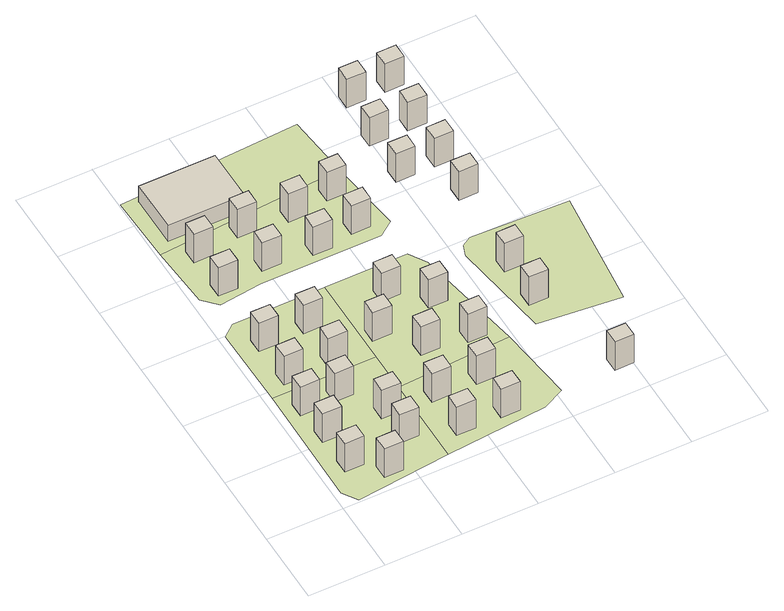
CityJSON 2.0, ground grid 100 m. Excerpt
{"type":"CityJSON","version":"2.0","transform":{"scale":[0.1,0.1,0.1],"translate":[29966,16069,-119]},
"CityObjects":{
"building1":{"type":"Building","geometry":[{"type":"Solid","lod":"1","boundaries":[[[[0,1,2,3]],[[4,5,2,1]],[[6,7,0,3]],[[0,7,4,1]],[[4,7,6,5]],[[6,3,2,5]]]]}]},
"building2":{"type":"Building","geometry":[{"type":"Solid","lod":"1","boundaries":[[[[8,9,10,11]],[[12,13,10,9]],[[14,15,8,11]],[[8,15,12,9]],[[12,15,14,13]],[[14,11,10,13]]]]}]},
"building3":{"type":"Building","geometry":[{"type":"Solid","lod":"1","boundaries":[[[[16,17,18,19]],[[20,21,18,17]],[[22,23,16,19]],[[16,23,20,17]],[[20,23,22,21]],[[22,19,18,21]]]]}]},
"building4":{"type":"Building","geometry":[{"type":"Solid","lod":"1","boundaries":[[[[24,25,26,27]],[[28,29,26,25]],[[30,31,24,27]],[[24,31,28,25]],[[28,31,30,29]],[[30,27,26,29]]]]}]},
"building5":{"type":"Building","geometry":[{"type":"Solid","lod":"1","boundaries":[[[[32,33,34,35]],[[36,37,34,33]],[[38,39,32,35]],[[32,39,36,33]],[[36,39,38,37]],[[38,35,34,37]]]]}]},
"building6":{"type":"Building","geometry":[{"type":"Solid","lod":"1","boundaries":[[[[40,41,42,43]],[[44,45,42,41]],[[46,47,40,43]],[[40,47,44,41]],[[44,47,46,45]],[[46,43,42,45]]]]}]},
"building7":{"type":"Building","geometry":[{"type":"Solid","lod":"1","boundaries":[[[[48,49,50,51]],[[52,53,50,49]],[[54,55,48,51]],[[48,55,52,49]],[[52,55,54,53]],[[54,51,50,53]]]]}]},
"building8":{"type":"Building","geometry":[{"type":"Solid","lod":"1","boundaries":[[[[56,57,58,59]],[[60,61,58,57]],[[62,63,56,59]],[[56,63,60,57]],[[60,63,62,61]],[[62,59,58,61]]]]}]},
"building9":{"type":"Building","geometry":[{"type":"Solid","lod":"1","boundaries":[[[[64,65,66,67]],[[68,69,66,65]],[[70,71,64,67]],[[64,71,68,65]],[[68,71,70,69]],[[70,67,66,69]]]]}]},
"building10":{"type":"Building","geometry":[{"type":"Solid","lod":"1","boundaries":[[[[72,73,74,75]],[[76,77,74,73]],[[78,79,72,75]],[[72,79,76,73]],[[76,79,78,77]],[[78,75,74,77]]]]}]},
"building11":{"type":"Building","geometry":[{"type":"Solid","lod":"1","boundaries":[[[[80,81,82,83]],[[84,85,82,81]],[[86,87,80,83]],[[80,87,84,81]],[[84,87,86,85]],[[86,83,82,85]]]]}]},
"building12":{"type":"Building","geometry":[{"type":"Solid","lod":"1","boundaries":[[[[88,89,90,91]],[[92,93,90,89]],[[94,95,88,91]],[[88,95,92,89]],[[92,95,94,93]],[[94,91,90,93]]]]}]},
"building13":{"type":"Building","geometry":[{"type":"Solid","lod":"1","boundaries":[[[[96,97,98,99]],[[100,101,98,97]],[[102,103,96,99]],[[96,103,100,97]],[[100,103,102,101]],[[102,99,98,101]]]]}]},
"building14":{"type":"Building","geometry":[{"type":"Solid","lod":"1","boundaries":[[[[104,105,106,107]],[[108,109,106,105]],[[110,111,104,107]],[[104,111,108,105]],[[108,111,110,109]],[[110,107,106,109]]]]}]},
"building15":{"type":"Building","geometry":[{"type":"Solid","lod":"1","boundaries":[[[[112,113,114,115]],[[116,117,114,113]],[[118,119,112,115]],[[112,119,116,113]],[[116,119,118,117]],[[118,115,114,117]]]]}]},
"building16":{"type":"Building","geometry":[{"type":"Solid","lod":"1","boundaries":[[[[120,121,122,123]],[[124,125,122,121]],[[126,127,120,123]],[[120,127,124,121]],[[124,127,126,125]],[[126,123,122,125]]]]}]},
"building17":{"type":"Building","geometry":[{"type":"Solid","lod":"1","boundaries":[[[[128,129,130,131]],[[132,133,130,129]],[[128,131,134,135]],[[132,129,128,135]],[[132,135,134,133]],[[134,131,130,133]]]]}]},
"building18":{"type":"Building","geometry":[{"type":"Solid","lod":"1","boundaries":[[[[136,137,138,139]],[[140,141,138,137]],[[142,143,136,139]],[[136,143,140,137]],[[140,143,142,141]],[[142,139,138,141]]]]}]},
"building19":{"type":"Building","geometry":[{"type":"Solid","lod":"1","boundaries":[[[[144,145,146,147]],[[148,149,146,145]],[[150,151,144,147]],[[144,151,148,145]],[[148,151,150,149]],[[150,147,146,149]]]]}]},
"building20":{"type":"Building","geometry":[{"type":"Solid","lod":"1","boundaries":[[[[152,153,154,155]],[[156,157,154,153]],[[158,159,152,155]],[[152,159,156,153]],[[156,159,158,157]],[[158,155,154,157]]]]}]},
"building21":{"type":"Building","geometry":[{"type":"Solid","lod":"1","boundaries":[[[[160,161,162,163]],[[164,165,162,161]],[[166,167,160,163]],[[160,167,164,161]],[[164,167,166,165]],[[166,163,162,165]]]]}]},
"building22":{"type":"Building","geometry":[{"type":"Solid","lod":"1","boundaries":[[[[168,169,170,171]],[[172,173,170,169]],[[174,175,168,171]],[[168,175,172,169]],[[172,175,174,173]],[[174,171,170,173]]]]}]},
"building23":{"type":"Building","geometry":[{"type":"Solid","lod":"1","boundaries":[[[[176,177,178,179]],[[180,181,178,177]],[[182,183,176,179]],[[176,183,180,177]],[[180,183,182,181]],[[182,179,178,181]]]]}]},
"building24":{"type":"Building","geometry":[{"type":"Solid","lod":"1","boundaries":[[[[184,185,186,187]],[[188,189,186,185]],[[190,191,184,187]],[[184,191,188,185]],[[188,191,190,189]],[[190,187,186,189]]]]}]},
"building25":{"type":"Building","geometry":[{"type":"Solid","lod":"1","boundaries":[[[[192,193,194,195]],[[196,197,194,193]],[[198,199,192,195]],[[192,199,196,193]],[[196,199,198,197]],[[198,195,194,197]]]]}]},
"building26":{"type":"Building","geometry":[{"type":"Solid","lod":"1","boundaries":[[[[200,201,202,203]],[[204,205,202,201]],[[206,207,200,203]],[[200,207,204,201]],[[204,207,206,205]],[[206,203,202,205]]]]}]},
"building27":{"type":"Building","geometry":[{"type":"Solid","lod":"1","boundaries":[[[[208,209,210,211]],[[212,213,210,209]],[[214,215,208,211]],[[208,215,212,209]],[[212,215,214,213]],[[214,211,210,213]]]]}]},
"building28":{"type":"Building","geometry":[{"type":"Solid","lod":"1","boundaries":[[[[216,217,218,219]],[[220,221,218,217]],[[222,223,216,219]],[[216,223,220,217]],[[220,223,222,221]],[[222,219,218,221]]]]}]},
"building29":{"type":"Building","geometry":[{"type":"Solid","lod":"1","boundaries":[[[[224,225,226,227]],[[228,229,226,225]],[[230,231,224,227]],[[224,231,228,225]],[[228,231,230,229]],[[230,227,226,229]]]]}]},
"building30":{"type":"Building","geometry":[{"type":"Solid","lod":"1","boundaries":[[[[232,233,234,235]],[[236,237,234,233]],[[238,239,232,235]],[[232,239,236,233]],[[236,239,238,237]],[[238,235,234,237]]]]}]},
"building31":{"type":"Building","geometry":[{"type":"Solid","lod":"1","boundaries":[[[[240,241,242,243]],[[244,245,242,241]],[[246,247,240,243]],[[240,247,244,241]],[[244,247,246,245]],[[246,243,242,245]]]]}]},
"building32":{"type":"Building","geometry":[{"type":"Solid","lod":"1","boundaries":[[[[248,249,250,251]],[[252,253,250,249]],[[254,255,248,251]],[[248,255,252,249]],[[252,255,254,253]],[[254,251,250,253]]]]}]},
"building33":{"type":"Building","geometry":[{"type":"Solid","lod":"1","boundaries":[[[[256,257,258,259]],[[260,261,258,257]],[[262,263,256,259]],[[256,263,260,257]],[[260,263,262,261]],[[262,259,258,261]]]]}]},
"building34":{"type":"Building","geometry":[{"type":"Solid","lod":"1","boundaries":[[[[264,265,266,267]],[[268,269,266,265]],[[270,271,264,267]],[[264,271,268,265]],[[268,271,270,269]],[[270,267,266,269]]]]}]},
"building35":{"type":"Building","geometry":[{"type":"Solid","lod":"1","boundaries":[[[[272,273,274,275]],[[276,277,274,273]],[[278,279,272,275]],[[272,279,276,273]],[[276,279,278,277]],[[278,275,274,277]]]]}]},
"building36":{"type":"Building","geometry":[{"type":"Solid","lod":"1","boundaries":[[[[280,281,282,283]],[[284,285,282,281]],[[286,287,280,283]],[[280,287,284,281]],[[284,287,286,285]],[[286,283,282,285]]]]}]},
"building37":{"type":"Building","geometry":[{"type":"Solid","lod":"1","boundaries":[[[[288,289,290,291]],[[292,293,290,289]],[[294,295,288,291]],[[288,295,292,289]],[[292,295,294,293]],[[294,291,290,293]]]]}]},
"building38":{"type":"Building","geometry":[{"type":"Solid","lod":"1","boundaries":[[[[296,297,298,299]],[[300,301,298,297]],[[302,303,296,299]],[[296,303,300,297]],[[300,303,302,301]],[[302,299,298,301]]]]}]},
"building39":{"type":"Building","geometry":[{"type":"Solid","lod":"1","boundaries":[[[[304,305,306,307]],[[308,309,306,305]],[[310,311,304,307]],[[304,311,308,305]],[[308,311,310,309]],[[310,307,306,309]]]]}]},
"landuse1":{"type":"LandUse","attributes":{"name":"luse0"},"geometry":[{"type":"MultiSurface","lod":"1","boundaries":[[[312,313,314,315,316]]]}]},
"landuse2":{"type":"LandUse","attributes":{"name":"luse3"},"geometry":[{"type":"MultiSurface","lod":"1","boundaries":[[[317,316,315,318,319]]]}]},
"landuse3":{"type":"LandUse","attributes":{"name":"luse1"},"geometry":[{"type":"MultiSurface","lod":"1","boundaries":[[[320,314,321,322,323]]]}]},
"landuse4":{"type":"LandUse","attributes":{"name":"luse7"},"geometry":[{"type":"MultiSurface","lod":"1","boundaries":[[[324,325,326,327,328,329,330]]]}]},
"landuse5":{"type":"LandUse","geometry":[{"type":"MultiSurface","lod":"1","boundaries":[[[331,324,330,332]]]}]},
"landuse6":{"type":"LandUse","attributes":{"name":"luse2"},"geometry":[{"type":"MultiSurface","lod":"1","boundaries":[[[318,315,320,323,333,334]]]}]},
"landuse7":{"type":"LandUse","geometry":[{"type":"MultiSurface","lod":"1","boundaries":[[[335,336,337,338,339,340]]]}]}
},
"vertices":[
[274,663,519],[274,663,39],[274,463,39],[274,463,519],[524,663,39],[524,463,39],[524,463,519],[524,663,519],
[269,1191,519],[269,1191,39],[269,991,39],[269,991,519],[519,1191,39],[519,991,39],[519,991,519],[519,1191,519],
[629,375,519],[629,375,39],[629,175,39],[629,175,519],[879,375,39],[879,175,39],[879,175,519],[879,375,519],
[246,1677,519],[246,1677,39],[246,1477,39],[246,1477,519],[496,1677,39],[496,1477,39],[496,1477,519],[496,1677,519],
[306,2188,519],[306,2188,39],[306,1988,39],[306,1988,519],[556,2188,39],[556,1988,39],[556,1988,519],[556,2188,519],
[306,2778,519],[306,2778,39],[306,2578,39],[306,2578,519],[556,2778,39],[556,2578,39],[556,2578,519],[556,2778,519],
[686,1677,519],[686,1677,39],[686,1477,39],[686,1477,519],[936,1677,39],[936,1477,39],[936,1477,519],[936,1677,519],
[1038,758,519],[1038,758,39],[1038,558,39],[1038,558,519],[1288,758,39],[1288,558,39],[1288,558,519],[1288,758,519],
[1039,1191,519],[1039,1191,39],[1039,991,39],[1039,991,519],[1289,1191,39],[1289,991,39],[1289,991,519],[1289,1191,519],
[312,3758,519],[312,3758,39],[312,3558,39],[312,3558,519],[562,3758,39],[562,3558,39],[562,3558,519],[562,3758,519],
[886,2188,519],[886,2188,39],[886,1988,39],[886,1988,519],[1136,2188,39],[1136,1988,39],[1136,1988,519],[1136,2188,519],
[312,4348,519],[312,4348,39],[312,4148,39],[312,4148,519],[562,4348,39],[562,4148,39],[562,4148,519],[562,4348,519],
[886,2778,519],[886,2778,39],[886,2578,39],[886,2578,519],[1136,2778,39],[1136,2578,39],[1136,2578,519],[1136,2778,519],
[1668,550,519],[1668,550,39],[1668,350,39],[1668,350,519],[1918,550,39],[1918,350,39],[1918,350,519],[1918,550,519],
[1668,1140,519],[1668,1140,39],[1668,940,39],[1668,940,519],[1918,1140,39],[1918,940,39],[1918,940,519],[1918,1140,519],
[935,3859,519],[935,3859,39],[935,3659,39],[935,3659,519],[1185,3859,39],[1185,3659,39],[1185,3659,519],[1185,3859,519],
[216,5297,289],[216,5297,9],[216,4597,9],[216,4597,289],[1216,5297,9],[1216,4597,9],[1216,4597,289],[1216,5297,289],
[1525,2298,519],[1525,2298,39],[1525,2098,39],[1525,2098,519],[1775,2298,39],[1775,2098,39],[1775,2098,519],[1775,2298,519],
[935,4449,519],[935,4449,39],[935,4249,39],[935,4249,519],[1185,4449,39],[1185,4249,39],[1185,4249,519],[1185,4449,519],
[2248,550,519],[2248,550,39],[2248,350,39],[2248,350,519],[2498,550,39],[2498,350,39],[2498,350,519],[2498,550,519],
[1906,1838,519],[1906,1838,39],[1906,1638,39],[1906,1638,519],[2156,1838,39],[2156,1638,39],[2156,1638,519],[2156,1838,519],
[2248,1140,519],[2248,1140,39],[2248,940,39],[2248,940,519],[2498,1140,39],[2498,940,39],[2498,940,519],[2498,1140,519],
[1564,3792,519],[1564,3792,39],[1564,3592,39],[1564,3592,519],[1814,3792,39],[1814,3592,39],[1814,3592,519],[1814,3792,519],
[1906,2788,519],[1906,2788,39],[1906,2588,39],[1906,2588,519],[2156,2788,39],[2156,2588,39],[2156,2588,519],[2156,2788,519],
[1564,4382,519],[1564,4382,39],[1564,4182,39],[1564,4182,519],[1814,4382,39],[1814,4182,39],[1814,4182,519],[1814,4382,519],
[2472,1757,519],[2472,1757,39],[2472,1557,39],[2472,1557,519],[2722,1757,39],[2722,1557,39],[2722,1557,519],[2722,1757,519],
[2334,2443,519],[2334,2443,39],[2334,2243,39],[2334,2243,519],[2584,2443,39],[2584,2243,39],[2584,2243,519],[2584,2443,519],
[2108,3873,519],[2108,3873,39],[2108,3673,39],[2108,3673,519],[2358,3873,39],[2358,3673,39],[2358,3673,519],[2358,3873,519],
[2108,4463,519],[2108,4463,39],[2108,4263,39],[2108,4263,519],[2358,4463,39],[2358,4263,39],[2358,4263,519],[2358,4463,519],
[3743,574,519],[3743,574,39],[3743,374,39],[3743,374,519],[3993,574,39],[3993,374,39],[3993,374,519],[3993,574,519],
[3366,1932,519],[3366,1932,39],[3366,1732,39],[3366,1732,519],[3616,1932,39],[3616,1732,39],[3616,1732,519],[3616,1932,519],
[3366,2522,519],[3366,2522,39],[3366,2322,39],[3366,2322,519],[3616,2522,39],[3616,2322,39],[3616,2322,519],[3616,2522,519],
[2943,4339,519],[2943,4339,39],[2943,4139,39],[2943,4139,519],[3193,4339,39],[3193,4139,39],[3193,4139,519],[3193,4339,519],
[2943,4979,519],[2943,4979,39],[2943,4779,39],[2943,4779,519],[3193,4979,39],[3193,4779,39],[3193,4779,519],[3193,4979,519],
[3443,3749,519],[3443,3749,39],[3443,3549,39],[3443,3549,519],[3693,3749,39],[3693,3549,39],[3693,3549,519],[3693,3749,519],
[3001,5627,519],[3001,5627,39],[3001,5427,39],[3001,5427,519],[3251,5627,39],[3251,5427,39],[3251,5427,519],[3251,5627,519],
[3443,4339,519],[3443,4339,39],[3443,4139,39],[3443,4139,519],[3693,4339,39],[3693,4139,39],[3693,4139,519],[3693,4339,519],
[3443,4979,519],[3443,4979,39],[3443,4779,39],[3443,4779,519],[3693,4979,39],[3693,4779,39],[3693,4779,519],[3693,4979,519],
[3501,5627,519],[3501,5627,39],[3501,5427,39],[3501,5427,519],[3751,5627,39],[3751,5427,39],[3751,5427,519],[3751,5627,519],
[75,200,39],[209,6,39],[1442,141,39],[1442,1864,39],[92,1864,39],
[79,2964,39],[1442,3097,39],[242,3097,39],
[1442,1329,39],[2777,254,39],[3055,391,39],[2934,1404,39],
[36,4438,39],[93,3610,39],[267,3430,39],[824,3492,39],[2403,3492,39],[2594,3637,39],[2465,4618,39],
[5,5337,39],[2381,5474,39],
[2671,2870,39],[2524,3097,39],
[3150,2907,39],[3279,2983,39],[4548,2935,39],[4377,1325,39],[3298,1441,39],[3098,2756,39]
]}
